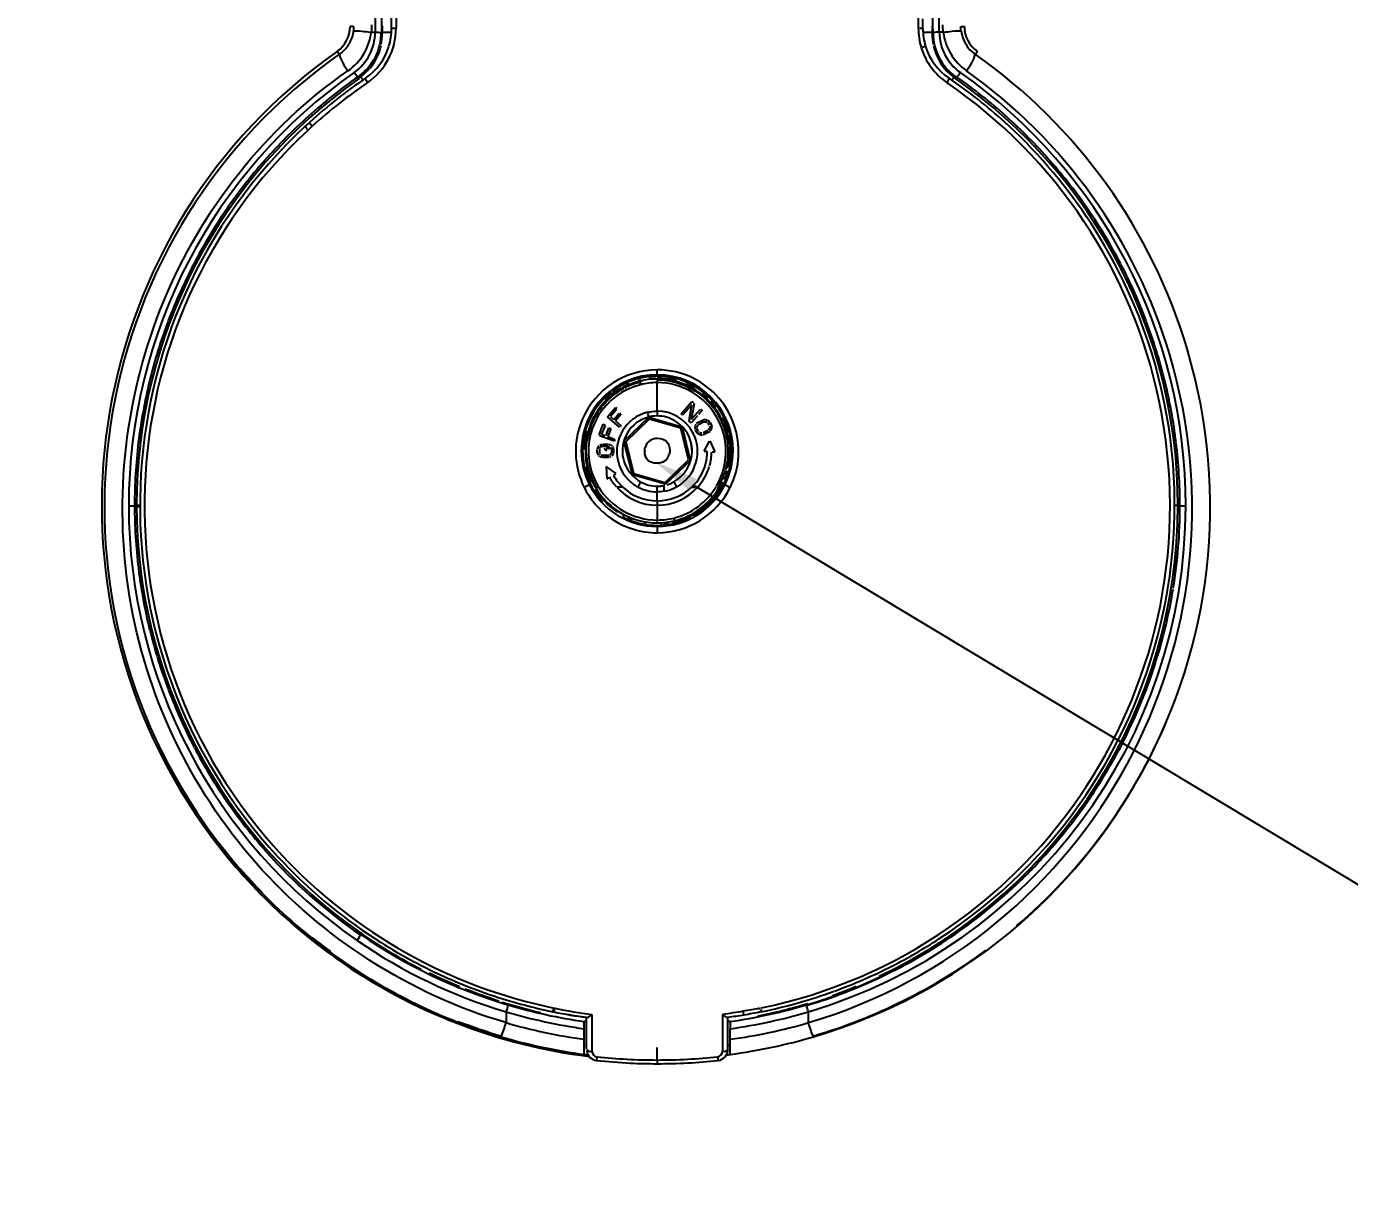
# Model space of a CAD drawing. Extents: x 1007 to 1797, y 752 to 1331.
# Drawn here: x 1135.9 to 1257.4, y 1142.4 to 1249.3 of the extents above; entities that cross this region are included whole.
import ezdxf
from ezdxf import colors
from ezdxf.entities.mleader import LeaderData, LeaderLine
from ezdxf.math import Vec2, Vec3

# ---------------------------------------------------------------- set-up
doc = ezdxf.new("R2010")
doc.units = 0
doc.header["$LTSCALE"] = 0.5
doc.header["$MEASUREMENT"] = 0
doc.layers.get('0').update_dxf_attribs({"linetype": 'CONTINUOUS'})
doc.layers.add('Make2D$_U+53EF_U+89C1_U+7EBF$_U+6B63_U+5207_U+7EBF', color=7, linetype='CONTINUOUS')
doc.styles.add('Daelim Dimension', font='NanumGothic.ttf')

msp = doc.modelspace()

# ---------------------------------------------------------------- linework, layer by layer
at = {"layer": 'Make2D$_U+53EF_U+89C1_U+7EBF$_U+6B63_U+5207_U+7EBF', "lineweight": 25}
for p, q in [((1165.97, 1249.3), (1165.64, 1249.3)), ((1219.16, 1248.73), (1219.08, 1248.64)), ((1221.71, 1249.3), (1222.04, 1249.3)), ((1164.65, 1246.74), (1164.46, 1247.01)), ((1223.04, 1246.74), (1223.23, 1247.01)), ((1166.78, 1244.42), (1166.62, 1244.63)), ((1220.91, 1244.42), (1221.06, 1244.63)), ((1221.3, 1244.63), (1221.21, 1244.52)), ((1192.25, 1216.72), (1192.23, 1216.81)), ((1193.84, 1213.98), (1193.84, 1216.59)), ((1196.03, 1213.73), (1197.02, 1214.85)), ((1197.02, 1214.85), (1197.18, 1214.72)), ((1189.28, 1213.45), (1190, 1214.31)), ((1190.09, 1214.12), (1189.55, 1213.47)), ((1189.86, 1213.2), (1190.35, 1213.78)), ((1190, 1214.31), (1190.12, 1214.21)), ((1190.53, 1213.7), (1190.01, 1213.08)), ((1190.4, 1213.81), (1190.48, 1213.74)), ((1196.17, 1213.61), (1196.03, 1213.73)), ((1197.02, 1214.56), (1196.17, 1213.61)), ((1196.76, 1213.1), (1197.02, 1214.56)), ((1197.23, 1214.67), (1196.95, 1213.17)), ((1197.54, 1213.55), (1196.97, 1212.91)), ((1197.03, 1213.26), (1197.82, 1214.15)), ((1197.96, 1214.02), (1197.63, 1213.65)), ((1197.83, 1214.14), (1197.96, 1214.02)), ((1188.51, 1211.78), (1188.89, 1212.78)), ((1189.05, 1212.66), (1188.74, 1211.84)), ((1188.89, 1212.78), (1189.07, 1212.72)), ((1189.14, 1211.73), (1189.41, 1212.45)), ((1190.39, 1212.51), (1189.28, 1213.45)), ((1189.59, 1212.39), (1189.3, 1211.63)), ((1189.41, 1212.45), (1189.59, 1212.39)), ((1189.55, 1213.47), (1189.86, 1213.2)), ((1190.01, 1213.08), (1190.54, 1212.63)), ((1190.48, 1212.56), (1190.43, 1212.49)), ((1190.79, 1211.2), (1193, 1213.34)), ((1190.98, 1211.18), (1193.11, 1213.24)), ((1193.07, 1213.41), (1196.09, 1212.54)), ((1193.11, 1213.24), (1193.07, 1213.41)), ((1196, 1212.41), (1193.11, 1213.24)), ((1196, 1212.41), (1196.12, 1212.53)), ((1196.72, 1209.52), (1196, 1212.41)), ((1196.15, 1212.42), (1196.88, 1209.48)), ((1196.96, 1212.9), (1196.75, 1213.09)), ((1197.31, 1212.55), (1197.35, 1212.66)), ((1197.31, 1212.4), (1197.31, 1212.54)), ((1197.35, 1212.25), (1197.31, 1212.4)), ((1197.37, 1212.71), (1197.42, 1212.78)), ((1197.45, 1212.83), (1197.57, 1212.92)), ((1197.49, 1212.46), (1197.51, 1212.57)), ((1197.52, 1212.36), (1197.49, 1212.46)), ((1197.51, 1212.59), (1197.56, 1212.67)), ((1197.63, 1212.11), (1197.52, 1212.34)), ((1197.58, 1212.93), (1198.01, 1213.14)), ((1197.58, 1212.69), (1197.66, 1212.76)), ((1197.7, 1212.78), (1198.09, 1212.98)), ((1198.01, 1213.14), (1198.16, 1213.19)), ((1198.11, 1212.98), (1198.22, 1213.01)), ((1198.16, 1213.19), (1198.28, 1213.19)), ((1198.22, 1213), (1198.33, 1212.99)), ((1198.3, 1213.19), (1198.42, 1213.15)), ((1198.33, 1212.99), (1198.43, 1212.94)), ((1198.46, 1212.91), (1198.52, 1212.84)), ((1198.47, 1213.14), (1198.59, 1213.05)), ((1198.52, 1212.84), (1198.59, 1212.69)), ((1198.59, 1212.28), (1198.52, 1212.22)), ((1198.59, 1213.05), (1198.68, 1212.94)), ((1198.64, 1212.38), (1198.59, 1212.28)), ((1198.64, 1212.59), (1198.66, 1212.49)), ((1198.66, 1212.49), (1198.64, 1212.38)), ((1198.69, 1212.93), (1198.79, 1212.72)), ((1198.8, 1212.7), (1198.84, 1212.57)), ((1198.84, 1212.39), (1198.8, 1212.28)), ((1198.84, 1212.41), (1198.84, 1212.55)), ((1189.9, 1211.2), (1188.55, 1211.71)), ((1188.56, 1211.76), (1188.56, 1211.86)), ((1188.74, 1211.84), (1189.07, 1211.72)), ((1189.3, 1211.63), (1189.96, 1211.38)), ((1189.96, 1211.38), (1189.9, 1211.2)), ((1191.56, 1208.12), (1190.79, 1211.2)), ((1190.79, 1211.2), (1190.95, 1211.16)), ((1190.95, 1211.16), (1191.67, 1208.28)), ((1197.46, 1212.03), (1197.36, 1212.22)), ((1197.56, 1211.9), (1197.46, 1212.03)), ((1197.65, 1211.84), (1197.56, 1211.9)), ((1197.85, 1211.76), (1197.68, 1211.82)), ((1197.72, 1212.02), (1197.69, 1212.05)), ((1197.82, 1211.96), (1197.76, 1211.99)), ((1197.93, 1211.95), (1197.82, 1211.96)), ((1197.94, 1211.77), (1197.85, 1211.76)), ((1198.14, 1211.81), (1197.99, 1211.77)), ((1198.49, 1212.2), (1198.06, 1211.98)), ((1198.57, 1212.03), (1198.15, 1211.81)), ((1198.15, 1210.28), (1198.64, 1211.21)), ((1198.68, 1212.11), (1198.57, 1212.03)), ((1198.66, 1211.24), (1199.14, 1210.24)), ((1198.79, 1212.24), (1198.7, 1212.13)), ((1186.87, 1210.33), (1186.99, 1210.33)), ((1188.34, 1210.2), (1188.34, 1210.45)), ((1188.37, 1210.04), (1188.34, 1210.19)), ((1188.35, 1210.5), (1188.37, 1210.6)), ((1188.37, 1210.6), (1188.41, 1210.68)), ((1188.44, 1209.92), (1188.37, 1210.04)), ((1188.43, 1210.73), (1188.52, 1210.81)), ((1188.55, 1209.81), (1188.48, 1209.88)), ((1188.53, 1210.46), (1188.56, 1210.56)), ((1188.53, 1210.45), (1188.53, 1210.2)), ((1188.56, 1210.07), (1188.53, 1210.2)), ((1188.56, 1210.85), (1188.69, 1210.92)), ((1188.56, 1210.57), (1188.61, 1210.65)), ((1188.63, 1209.98), (1188.57, 1210.06)), ((1188.63, 1210.67), (1188.72, 1210.73)), ((1188.72, 1209.92), (1188.68, 1209.94)), ((1188.72, 1210.92), (1188.78, 1210.94)), ((1188.84, 1209.89), (1188.72, 1209.92)), ((1188.73, 1210.73), (1188.84, 1210.76)), ((1188.85, 1210.95), (1189.3, 1210.95)), ((1188.85, 1210.76), (1189.31, 1210.76)), ((1189.33, 1209.89), (1188.85, 1209.89)), ((1189.33, 1210.59), (1189.18, 1210.74)), ((1189.33, 1210.95), (1189.48, 1210.92)), ((1189.33, 1210.76), (1189.46, 1210.73)), ((1189.44, 1209.91), (1189.33, 1209.89)), ((1189.34, 1210.58), (1189.65, 1210.58)), ((1189.54, 1209.98), (1189.46, 1209.92)), ((1189.49, 1210.92), (1189.62, 1210.86)), ((1189.55, 1210.67), (1189.62, 1210.57)), ((1189.62, 1210.07), (1189.55, 1209.98)), ((1189.62, 1210.57), (1189.65, 1210.45)), ((1189.65, 1210.2), (1189.62, 1210.09)), ((1189.64, 1210.83), (1189.69, 1210.78)), ((1189.65, 1210.45), (1189.65, 1210.2)), ((1189.72, 1209.9), (1189.67, 1209.84)), ((1189.81, 1210.04), (1189.74, 1209.92)), ((1189.75, 1210.72), (1189.81, 1210.61)), ((1189.81, 1210.6), (1189.84, 1210.45)), ((1189.84, 1210.2), (1189.81, 1210.04)), ((1189.84, 1210.45), (1189.84, 1210.2)), ((1198.44, 1210.25), (1198.16, 1210.25)), ((1198.87, 1210.24), (1199.14, 1210.24)), ((1200.69, 1210.33), (1200.81, 1210.33)), ((1188.69, 1209.73), (1188.56, 1209.79)), ((1188.83, 1209.7), (1188.7, 1209.73)), ((1189.33, 1209.7), (1188.85, 1209.7)), ((1189.16, 1208.88), (1189.2, 1207.76)), ((1190.08, 1208.24), (1189.16, 1208.87)), ((1189.43, 1209.72), (1189.33, 1209.7)), ((1189.57, 1209.77), (1189.49, 1209.73)), ((1194.57, 1207.41), (1196.71, 1209.49)), ((1196.89, 1209.45), (1194.61, 1207.25)), ((1196.73, 1209.5), (1196.89, 1209.45)), ((1189.2, 1207.76), (1189.44, 1207.89)), ((1189.82, 1208.1), (1190.04, 1208.22)), ((1191.68, 1208.24), (1191.56, 1208.12)), ((1194.61, 1207.25), (1191.56, 1208.12)), ((1191.68, 1208.24), (1194.55, 1207.42)), ((1194.61, 1207.25), (1194.57, 1207.41)), ((1146.04, 1205.33), (1145.9, 1205.33)), ((1146.35, 1205.19), (1146.04, 1205.19)), ((1193.84, 1205.73), (1193.84, 1205.33)), ((1193.84, 1205.27), (1193.84, 1203.97)), ((1241.33, 1205.33), (1241.64, 1205.33)), ((1195.46, 1203.82), (1195.44, 1203.91)), ((1193.44, 1203.56), (1193.44, 1203.34)), ((1184.3, 1158.9), (1184.38, 1158.88)), ((1187.14, 1156.28), (1187.14, 1157.25)), ((1200.54, 1156.28), (1200.54, 1157.25))]:
    msp.add_line(p, q, dxfattribs=at)
for points in [[(1167.94, 1256.22), (1167.94, 1253.74), (1167.94, 1251.26), (1167.94, 1248.77)], [(1168.54, 1256.15), (1168.54, 1253.7), (1168.53, 1251.23), (1168.53, 1248.76)], [(1169.86, 1253.71), (1169.87, 1252.2), (1169.87, 1250.68), (1169.87, 1249.17)], [(1217.82, 1253.71), (1217.82, 1252.2), (1217.81, 1250.68), (1217.81, 1249.17)], [(1219.16, 1248.75), (1219.15, 1250.46), (1219.15, 1252.16), (1219.15, 1253.85)], [(1219.74, 1248.77), (1219.74, 1250.49), (1219.74, 1252.2), (1219.75, 1253.91)], [(1218.23, 1249.09), (1218.23, 1249.39), (1218.23, 1249.69), (1218.23, 1249.99)], [(1164.46, 1247.01), (1165.2, 1247.53), (1165.64, 1248.39), (1165.64, 1249.3)], [(1165.45, 1245.23), (1166.63, 1246.05), (1167.41, 1247.34), (1167.58, 1248.77)], [(1165.95, 1248.89), (1165.93, 1248.78), (1165.91, 1248.68), (1165.89, 1248.58)], [(1165.97, 1249.3), (1165.97, 1249.16), (1165.96, 1249.02), (1165.95, 1248.89)], [(1165.95, 1248.89), (1166.46, 1248.94), (1167, 1248.82), (1167.51, 1248.78)], [(1166.02, 1245.07), (1167.22, 1245.92), (1167.94, 1247.3), (1167.94, 1248.77)], [(1167.26, 1244.15), (1168.88, 1245.29), (1169.86, 1247.14), (1169.87, 1249.13)], [(1167.62, 1249.46), (1167.62, 1249.23), (1167.61, 1249), (1167.58, 1248.77)], [(1167.58, 1248.77), (1167.7, 1248.77), (1167.82, 1248.77), (1167.94, 1248.77)], [(1167.94, 1248.77), (1168.14, 1248.77), (1168.33, 1248.76), (1168.52, 1248.74)], [(1168.47, 1248.74), (1168.47, 1248.67), (1168.47, 1248.59), (1168.47, 1248.51)], [(1168.52, 1248.51), (1168.53, 1248.58), (1168.53, 1248.66), (1168.53, 1248.73)], [(1168.61, 1248.78), (1168.61, 1248.97), (1168.61, 1249.16), (1168.61, 1249.35)], [(1168.61, 1248.73), (1168.61, 1248.74), (1168.61, 1248.76), (1168.61, 1248.77)], [(1168.61, 1248.69), (1168.61, 1248.7), (1168.61, 1248.71), (1168.61, 1248.73)], [(1168.64, 1248.77), (1168.91, 1248.77), (1169.18, 1248.77), (1169.44, 1248.77)], [(1169.21, 1247.49), (1169.37, 1248.01), (1169.45, 1248.55), (1169.45, 1249.09)], [(1169.57, 1249.11), (1169.49, 1249.11), (1169.45, 1249.1), (1169.45, 1249.09)], [(1169.81, 1249.13), (1169.72, 1249.12), (1169.63, 1249.12), (1169.57, 1249.11)], [(1217.81, 1249.13), (1217.81, 1248.53), (1217.9, 1247.93), (1218.07, 1247.36)], [(1218.12, 1249.11), (1218.05, 1249.12), (1217.97, 1249.12), (1217.88, 1249.13)], [(1218.23, 1249.09), (1218.23, 1249.1), (1218.2, 1249.11), (1218.12, 1249.11)], [(1218.23, 1249.09), (1218.23, 1248.55), (1218.31, 1248), (1218.47, 1247.48)], [(1218.24, 1248.77), (1218.51, 1248.77), (1218.78, 1248.77), (1219.04, 1248.77)], [(1219.08, 1249.35), (1219.08, 1249.16), (1219.08, 1248.97), (1219.08, 1248.78)], [(1219.08, 1248.77), (1219.08, 1248.76), (1219.08, 1248.74), (1219.08, 1248.73)], [(1219.08, 1248.73), (1219.08, 1248.71), (1219.08, 1248.7), (1219.08, 1248.69)], [(1219.74, 1248.77), (1219.55, 1248.76), (1219.35, 1248.77), (1219.16, 1248.74)], [(1219.16, 1248.73), (1219.17, 1247.1), (1219.96, 1245.57), (1221.3, 1244.63)], [(1219.74, 1248.77), (1219.75, 1247.3), (1220.47, 1245.92), (1221.67, 1245.07)], [(1220.1, 1248.77), (1219.98, 1248.77), (1219.86, 1248.77), (1219.74, 1248.77)], [(1220.1, 1248.77), (1220.07, 1249), (1220.06, 1249.23), (1220.06, 1249.46)], [(1220.1, 1248.77), (1220.64, 1248.82), (1221.2, 1248.94), (1221.74, 1248.89)], [(1220.1, 1248.77), (1220.28, 1247.35), (1221.05, 1246.06), (1222.23, 1245.23)], [(1221.74, 1248.89), (1221.72, 1249.02), (1221.71, 1249.16), (1221.71, 1249.3)], [(1221.74, 1248.89), (1221.85, 1248.02), (1222.32, 1247.24), (1223.04, 1246.74)], [(1222.04, 1249.3), (1222.04, 1248.39), (1222.48, 1247.53), (1223.23, 1247.01)], [(1165.55, 1247.73), (1165.5, 1247.64), (1165.45, 1247.55), (1165.38, 1247.47)], [(1165.69, 1248), (1165.65, 1247.91), (1165.6, 1247.82), (1165.55, 1247.73)], [(1165.81, 1248.28), (1165.77, 1248.19), (1165.74, 1248.09), (1165.69, 1248)], [(1165.89, 1248.58), (1165.87, 1248.48), (1165.84, 1248.38), (1165.81, 1248.28)], [(1167.5, 1245.48), (1167.98, 1246.07), (1168.32, 1246.77), (1168.49, 1247.51)], [(1168.39, 1247.84), (1168.37, 1247.7), (1168.33, 1247.55), (1168.29, 1247.41)], [(1168.45, 1248.29), (1168.44, 1248.14), (1168.42, 1247.99), (1168.39, 1247.85)], [(1168.47, 1248.51), (1168.47, 1248.44), (1168.46, 1248.36), (1168.45, 1248.29)], [(1168.45, 1247.84), (1168.47, 1247.98), (1168.49, 1248.13), (1168.51, 1248.28)], [(1168.49, 1247.65), (1168.56, 1247.98), (1168.59, 1248.32), (1168.59, 1248.66)], [(1168.61, 1248.66), (1168.61, 1248.67), (1168.61, 1248.68), (1168.61, 1248.69)], [(1219.08, 1248.69), (1219.08, 1248.67), (1219.08, 1248.66), (1219.08, 1248.64)], [(1219.08, 1248.64), (1219.08, 1248.27), (1219.11, 1247.94), (1219.17, 1247.64)], [(1219.2, 1247.51), (1219.46, 1246.36), (1220.12, 1245.34), (1221.06, 1244.63)], [(1164.94, 1246.98), (1164.85, 1246.89), (1164.75, 1246.81), (1164.65, 1246.74)], [(1164.65, 1246.74), (1164.81, 1246.19), (1165.08, 1245.67), (1165.45, 1245.23)], [(1165.19, 1247.22), (1165.11, 1247.14), (1165.03, 1247.05), (1164.94, 1246.98)], [(1165.38, 1247.47), (1165.32, 1247.38), (1165.26, 1247.3), (1165.19, 1247.22)], [(1167.05, 1244.54), (1168.08, 1245.25), (1168.84, 1246.28), (1169.21, 1247.47)], [(1167.91, 1246.43), (1167.86, 1246.35), (1167.82, 1246.26), (1167.77, 1246.18)], [(1168.15, 1246.98), (1168.08, 1246.79), (1168, 1246.61), (1167.91, 1246.44)], [(1168.29, 1247.41), (1168.25, 1247.26), (1168.21, 1247.12), (1168.16, 1246.98)], [(1218.08, 1247.34), (1218.48, 1246.04), (1219.31, 1244.92), (1220.43, 1244.15)], [(1218.47, 1247.47), (1218.84, 1246.28), (1219.6, 1245.24), (1220.63, 1244.54)], [(1222.23, 1245.23), (1222.6, 1245.67), (1222.88, 1246.19), (1223.04, 1246.74)], [(1166.02, 1245.07), (1153.03, 1235.98), (1145.31, 1221.12), (1145.32, 1205.27)], [(1166.36, 1244.64), (1166.23, 1244.76), (1166.12, 1244.92), (1166.02, 1245.07)], [(1166.45, 1244.56), (1166.84, 1244.83), (1167.19, 1245.16), (1167.49, 1245.53)], [(1167.23, 1245.45), (1167.11, 1245.31), (1166.97, 1245.17), (1166.82, 1245.04)], [(1167.76, 1246.17), (1167.61, 1245.92), (1167.44, 1245.68), (1167.24, 1245.46)], [(1221.67, 1245.07), (1221.63, 1245.01), (1221.59, 1244.96), (1221.55, 1244.9)], [(1242.36, 1205.27), (1242.38, 1221.12), (1234.65, 1235.98), (1221.67, 1245.07)], [(1166.48, 1244.52), (1153.67, 1235.58), (1146.04, 1220.95), (1146.04, 1205.33)], [(1166.34, 1244.65), (1164.77, 1243.55), (1163.26, 1242.35), (1161.83, 1241.07)], [(1167.05, 1244.54), (1165.25, 1243.31), (1163.54, 1241.96), (1161.92, 1240.49)], [(1167.25, 1244.15), (1165.47, 1242.93), (1163.77, 1241.59), (1162.17, 1240.14)], [(1166.81, 1245.03), (1166.67, 1244.9), (1166.52, 1244.78), (1166.36, 1244.67)], [(1166.45, 1244.56), (1166.43, 1244.58), (1166.41, 1244.6), (1166.39, 1244.63)], [(1167.09, 1244.42), (1167.05, 1244.5), (1167.04, 1244.54), (1167.05, 1244.54)], [(1167.25, 1244.15), (1167.19, 1244.24), (1167.13, 1244.35), (1167.09, 1244.42)], [(1220.59, 1244.42), (1220.56, 1244.35), (1220.49, 1244.24), (1220.43, 1244.15)], [(1220.63, 1244.54), (1220.64, 1244.54), (1220.63, 1244.49), (1220.59, 1244.42)], [(1225.77, 1240.49), (1224.15, 1241.96), (1222.44, 1243.31), (1220.63, 1244.54)], [(1221.06, 1244.63), (1221.11, 1244.59), (1221.16, 1244.56), (1221.21, 1244.52)], [(1241.64, 1205.33), (1241.65, 1220.95), (1234.02, 1235.58), (1221.21, 1244.52)], [(1221.43, 1244.75), (1221.4, 1244.71), (1221.37, 1244.67), (1221.34, 1244.65)], [(1225.86, 1241.07), (1224.43, 1242.35), (1222.92, 1243.55), (1221.34, 1244.65)], [(1221.55, 1244.9), (1221.51, 1244.85), (1221.47, 1244.79), (1221.43, 1244.75)], [(1161.82, 1241.06), (1160.4, 1239.79), (1159.05, 1238.43), (1157.79, 1236.99)], [(1161.92, 1240.49), (1161.79, 1240.37), (1161.66, 1240.25), (1161.53, 1240.13)], [(1161.92, 1240.49), (1161.96, 1240.35), (1162.08, 1240.25), (1162.17, 1240.14)], [(1226.16, 1240.13), (1226.03, 1240.25), (1225.9, 1240.37), (1225.77, 1240.49)], [(1229.89, 1236.99), (1228.63, 1238.42), (1227.29, 1239.78), (1225.87, 1241.06)], [(1161.53, 1240.13), (1161.52, 1240.12), (1161.54, 1240.08), (1161.58, 1240.02)], [(1161.58, 1240.02), (1161.63, 1239.96), (1161.71, 1239.86), (1161.78, 1239.78)], [(1162.17, 1240.14), (1162.04, 1240.02), (1161.91, 1239.9), (1161.78, 1239.78)], [(1157.78, 1236.98), (1156.52, 1235.54), (1155.34, 1234.02), (1154.26, 1232.44)], [(1233.43, 1232.44), (1232.34, 1234.02), (1231.17, 1235.54), (1229.9, 1236.98)], [(1154.25, 1232.43), (1153.17, 1230.84), (1152.18, 1229.19), (1151.29, 1227.49)], [(1236.4, 1227.49), (1235.51, 1229.19), (1234.52, 1230.84), (1233.43, 1232.43)], [(1151.29, 1227.48), (1150.4, 1225.79), (1149.62, 1224.04), (1148.94, 1222.25)], [(1238.74, 1222.25), (1238.07, 1224.04), (1237.29, 1225.79), (1236.4, 1227.48)], [(1148.94, 1222.24), (1148.26, 1220.44), (1147.69, 1218.6), (1147.23, 1216.73)], [(1240.45, 1216.73), (1239.99, 1218.6), (1239.42, 1220.44), (1238.74, 1222.24)], [(1193.84, 1217.31), (1189.99, 1217.31), (1186.87, 1214.19), (1186.87, 1210.34)], [(1193.84, 1217.76), (1190.87, 1217.75), (1188.17, 1215.99), (1186.98, 1213.26)], [(1193.84, 1217.18), (1192.34, 1217.18), (1190.88, 1216.69), (1189.69, 1215.78)], [(1200.69, 1210.33), (1200.69, 1214.11), (1197.62, 1217.18), (1193.84, 1217.18)], [(1147.23, 1216.72), (1146.78, 1214.86), (1146.43, 1212.98), (1146.2, 1211.08)], [(1192.25, 1216.72), (1189.68, 1216.09), (1187.74, 1213.98), (1187.32, 1211.37)], [(1190.51, 1216.12), (1189.97, 1215.81), (1189.48, 1215.43), (1189.05, 1214.99)], [(1190.18, 1215.69), (1190.37, 1215.82), (1190.58, 1215.95), (1190.79, 1216.06)], [(1190.68, 1216.22), (1190.87, 1216.32), (1191.07, 1216.41), (1191.27, 1216.5)], [(1192.19, 1216.6), (1191.72, 1216.48), (1191.26, 1216.31), (1190.83, 1216.08)], [(1192.09, 1216.78), (1192.14, 1216.79), (1192.18, 1216.8), (1192.23, 1216.81)], [(1192.23, 1216.81), (1192.27, 1216.82), (1192.31, 1216.83), (1192.36, 1216.84)], [(1193.84, 1216.92), (1193.3, 1216.92), (1192.77, 1216.85), (1192.25, 1216.72)], [(1192.25, 1216.72), (1192.25, 1216.72), (1192.25, 1216.69), (1192.26, 1216.62)], [(1192.26, 1216.62), (1192.28, 1216.56), (1192.3, 1216.47), (1192.32, 1216.4)], [(1193.81, 1216.59), (1193.31, 1216.59), (1192.81, 1216.53), (1192.32, 1216.4)], [(1193.05, 1216.96), (1193.18, 1216.98), (1193.3, 1216.99), (1193.43, 1217)], [(1193.43, 1217), (1193.51, 1217), (1193.59, 1217), (1193.68, 1217.01)], [(1195.61, 1216.77), (1195.03, 1216.93), (1194.44, 1217.01), (1193.84, 1217.01)], [(1199.81, 1213.14), (1198.72, 1215.45), (1196.39, 1216.92), (1193.84, 1216.92)], [(1195.55, 1216.59), (1194.99, 1216.74), (1194.42, 1216.82), (1193.84, 1216.82)], [(1195.55, 1216.59), (1195.83, 1216.51), (1196.1, 1216.42), (1196.37, 1216.31)], [(1196.37, 1216.31), (1196.63, 1216.19), (1196.89, 1216.06), (1197.14, 1215.92)], [(1197.15, 1215.91), (1197.4, 1215.77), (1197.63, 1215.6), (1197.86, 1215.43)], [(1241.48, 1211.08), (1241.25, 1212.98), (1240.91, 1214.86), (1240.45, 1216.72)], [(1189.6, 1215.7), (1187.95, 1214.41), (1186.99, 1212.42), (1186.99, 1210.33)], [(1189.02, 1214.68), (1189.19, 1214.87), (1189.38, 1215.05), (1189.57, 1215.22)], [(1189.57, 1215.22), (1189.76, 1215.39), (1189.97, 1215.54), (1190.18, 1215.69)], [(1197.89, 1215.4), (1198.1, 1215.23), (1198.31, 1215.05), (1198.5, 1214.85)], [(1197.96, 1215.6), (1198.01, 1215.55), (1198.07, 1215.5), (1198.13, 1215.45)], [(1198.13, 1215.45), (1198.24, 1215.36), (1198.35, 1215.27), (1198.45, 1215.17)], [(1199.53, 1213.47), (1199.25, 1213.98), (1198.9, 1214.44), (1198.5, 1214.85)], [(1198.74, 1214.88), (1198.85, 1214.75), (1198.96, 1214.63), (1199.07, 1214.5)], [(1146.25, 1211.07), (1146.36, 1212), (1146.5, 1212.92), (1146.66, 1213.8)], [(1188.54, 1214.09), (1188.25, 1213.68), (1188, 1213.23), (1187.81, 1212.77)], [(1188.55, 1214.1), (1188.69, 1214.3), (1188.84, 1214.49), (1189.01, 1214.67)], [(1192.94, 1213.86), (1193.24, 1213.94), (1193.54, 1213.97), (1193.84, 1213.97)], [(1193.07, 1213.43), (1193.01, 1213.57), (1192.98, 1213.72), (1192.94, 1213.86)], [(1193.8, 1213.53), (1193.55, 1213.52), (1193.3, 1213.49), (1193.07, 1213.43)], [(1193.22, 1213.77), (1193.19, 1213.83), (1193.16, 1213.87), (1193.12, 1213.91)], [(1193.44, 1213.5), (1193.4, 1213.5), (1193.35, 1213.49), (1193.31, 1213.48)], [(1193.84, 1213.97), (1193.84, 1213.83), (1193.84, 1213.68), (1193.84, 1213.54)], [(1199.07, 1214.5), (1199.11, 1214.44), (1199.16, 1214.38), (1199.2, 1214.32)], [(1186.98, 1213.26), (1186.09, 1211.24), (1186.15, 1208.93), (1187.14, 1206.95)], [(1187.81, 1212.76), (1187.62, 1212.29), (1187.48, 1211.81), (1187.41, 1211.31)], [(1196.27, 1212.41), (1196.26, 1212.42), (1196.26, 1212.43), (1196.25, 1212.44)], [(1200.16, 1211.88), (1200.02, 1212.44), (1199.81, 1212.97), (1199.53, 1213.47)], [(1200.34, 1211.92), (1200.22, 1212.42), (1200.04, 1212.9), (1199.81, 1213.35)], [(1146.2, 1211.06), (1145.97, 1209.16), (1145.86, 1207.24), (1145.86, 1205.33)], [(1187.39, 1212.13), (1187.24, 1211.58), (1187.15, 1211.02), (1187.14, 1210.45)], [(1187.29, 1211.11), (1187.18, 1210.23), (1187.25, 1209.33), (1187.5, 1208.47)], [(1187.33, 1210.56), (1187.34, 1210.81), (1187.37, 1211.06), (1187.41, 1211.31)], [(1193.61, 1211.45), (1193.19, 1211.37), (1192.85, 1211.06), (1192.73, 1210.64)], [(1196.91, 1211.22), (1196.86, 1211.39), (1196.8, 1211.54), (1196.73, 1211.7)], [(1197.04, 1210.31), (1197.04, 1210.59), (1197.01, 1210.87), (1196.94, 1211.14)], [(1200.35, 1210.2), (1200.36, 1210.74), (1200.3, 1211.28), (1200.17, 1211.81)], [(1200.4, 1211.1), (1200.36, 1211.43), (1200.29, 1211.76), (1200.2, 1212.08)], [(1200.36, 1208.81), (1200.59, 1209.79), (1200.59, 1210.82), (1200.37, 1211.8)], [(1241.83, 1205.33), (1241.83, 1207.24), (1241.71, 1209.16), (1241.48, 1211.06)], [(1186.87, 1210.34), (1186.87, 1210.34), (1186.87, 1210.33), (1186.87, 1210.33)], [(1186.87, 1210.33), (1186.87, 1209.26), (1187.12, 1208.2), (1187.6, 1207.24)], [(1186.99, 1210.33), (1186.99, 1208.59), (1187.65, 1206.92), (1188.83, 1205.65)], [(1187.35, 1209.79), (1187.33, 1210.04), (1187.32, 1210.3), (1187.33, 1210.55)], [(1189.14, 1210.38), (1189.09, 1210.43), (1189.04, 1210.49), (1188.98, 1210.54)], [(1189.31, 1210.57), (1189.22, 1210.56), (1189.14, 1210.48), (1189.14, 1210.38)], [(1189.14, 1210.28), (1189.14, 1210.29), (1189.14, 1210.3), (1189.14, 1210.31)], [(1192.69, 1210.33), (1192.69, 1210.44), (1192.7, 1210.54), (1192.73, 1210.64)], [(1192.69, 1210.33), (1192.69, 1210.29), (1192.69, 1210.25), (1192.69, 1210.22)], [(1194.5, 1209.38), (1194.71, 1209.54), (1194.87, 1209.76), (1194.94, 1210.01)], [(1194.99, 1210.33), (1194.99, 1210.22), (1194.97, 1210.11), (1194.95, 1210.01)], [(1197.17, 1204.34), (1199.34, 1205.55), (1200.69, 1207.84), (1200.69, 1210.33)], [(1198.26, 1209.06), (1198.37, 1209.45), (1198.43, 1209.85), (1198.44, 1210.25)], [(1198.65, 1208.95), (1198.77, 1209.37), (1198.83, 1209.8), (1198.84, 1210.23)], [(1200.08, 1207.24), (1200.55, 1208.2), (1200.8, 1209.26), (1200.81, 1210.33)], [(1200.1, 1208.51), (1200.26, 1209.06), (1200.34, 1209.62), (1200.35, 1210.19)], [(1200.25, 1208.74), (1200.37, 1209.22), (1200.43, 1209.71), (1200.44, 1210.2)], [(1187.3, 1208.87), (1187.41, 1208.39), (1187.56, 1207.93), (1187.77, 1207.48)], [(1187.35, 1209.76), (1187.39, 1209.28), (1187.48, 1208.8), (1187.63, 1208.34)], [(1191.09, 1208.7), (1191.38, 1208.2), (1191.79, 1207.79), (1192.28, 1207.5)], [(1195.38, 1207.49), (1195.88, 1207.78), (1196.3, 1208.2), (1196.59, 1208.7)], [(1197.03, 1207.01), (1197.61, 1207.58), (1198.04, 1208.28), (1198.26, 1209.06)], [(1197.59, 1207.02), (1198.06, 1207.56), (1198.42, 1208.19), (1198.62, 1208.87)], [(1187.55, 1208.31), (1187.7, 1207.83), (1187.91, 1207.38), (1188.16, 1206.94)], [(1187.64, 1208.31), (1187.8, 1207.82), (1188.01, 1207.36), (1188.27, 1206.93)], [(1190.09, 1207.02), (1189.85, 1207.29), (1189.65, 1207.58), (1189.47, 1207.9)], [(1189.84, 1208.06), (1190.06, 1207.67), (1190.33, 1207.32), (1190.66, 1207.01)], [(1192.3, 1207.49), (1192.29, 1207.45), (1192.26, 1207.39), (1192.21, 1207.3)], [(1192.3, 1207.49), (1192.77, 1207.22), (1193.3, 1207.07), (1193.84, 1207.07)], [(1195.38, 1207.49), (1195.39, 1207.45), (1195.42, 1207.39), (1195.47, 1207.3)], [(1195.46, 1203.82), (1197.41, 1204.3), (1199.04, 1205.64), (1199.89, 1207.45)], [(1199.41, 1206.93), (1199.71, 1207.42), (1199.94, 1207.95), (1200.1, 1208.5)], [(1187.6, 1207.24), (1187.61, 1207.21), (1187.42, 1207.09), (1187.14, 1206.95)], [(1187.15, 1206.94), (1188.07, 1205.11), (1189.7, 1203.73), (1191.67, 1203.12)], [(1187.6, 1207.24), (1188.78, 1204.88), (1191.19, 1203.38), (1193.83, 1203.38)], [(1188.15, 1206.79), (1188.66, 1205.95), (1189.36, 1205.24), (1190.18, 1204.7)], [(1188.27, 1206.93), (1188.22, 1206.91), (1188.19, 1206.9), (1188.19, 1206.9)], [(1188.19, 1206.9), (1189.39, 1204.93), (1191.53, 1203.72), (1193.84, 1203.71)], [(1188.44, 1207.02), (1188.38, 1206.98), (1188.32, 1206.95), (1188.27, 1206.93)], [(1188.44, 1207.02), (1189.59, 1205.14), (1191.64, 1203.98), (1193.84, 1203.97)], [(1190.12, 1206.99), (1191.07, 1205.93), (1192.42, 1205.33), (1193.84, 1205.33)], [(1190.66, 1206.99), (1190.48, 1206.99), (1190.3, 1206.99), (1190.12, 1206.99)], [(1190.68, 1206.99), (1191.53, 1206.18), (1192.66, 1205.73), (1193.83, 1205.73)], [(1192.21, 1207.3), (1192.17, 1207.21), (1192.11, 1207.1), (1192.06, 1207.01)], [(1192.1, 1206.99), (1192.62, 1206.71), (1193.21, 1206.56), (1193.81, 1206.56)], [(1193.84, 1206.86), (1193.84, 1206.95), (1193.84, 1207.03), (1193.84, 1207.07)], [(1193.84, 1205.73), (1195.02, 1205.73), (1196.15, 1206.18), (1197, 1206.99)], [(1193.84, 1206.56), (1193.84, 1206.65), (1193.84, 1206.76), (1193.84, 1206.86)], [(1194.45, 1206.61), (1194.25, 1206.58), (1194.06, 1206.56), (1193.84, 1206.56)], [(1193.84, 1205.73), (1193.84, 1206), (1193.84, 1206.28), (1193.84, 1206.56)], [(1193.85, 1205.33), (1195.26, 1205.33), (1196.61, 1205.93), (1197.56, 1206.99)], [(1193.86, 1202.8), (1196.69, 1202.82), (1199.27, 1204.42), (1200.54, 1206.95)], [(1193.87, 1207.07), (1193.93, 1207.07), (1193.98, 1207.07), (1194.04, 1207.08)], [(1193.89, 1203.38), (1196.51, 1203.4), (1198.91, 1204.89), (1200.08, 1207.24)], [(1194.04, 1207.08), (1194.11, 1207.08), (1194.17, 1207.09), (1194.24, 1207.1)], [(1194.24, 1207.1), (1194.3, 1207.11), (1194.36, 1207.12), (1194.42, 1207.13)], [(1194.41, 1206.87), (1194.43, 1206.82), (1194.47, 1206.77), (1194.51, 1206.73)], [(1194.44, 1207.13), (1194.47, 1207.14), (1194.5, 1207.14), (1194.54, 1207.15)], [(1194.47, 1206.92), (1194.45, 1207.01), (1194.44, 1207.09), (1194.44, 1207.13)], [(1194.51, 1206.71), (1194.5, 1206.78), (1194.48, 1206.85), (1194.47, 1206.92)], [(1194.52, 1206.62), (1194.9, 1206.69), (1195.27, 1206.82), (1195.61, 1207.01)], [(1195.44, 1204.17), (1197.03, 1204.59), (1198.39, 1205.61), (1199.24, 1207.02)], [(1195.44, 1203.91), (1197.13, 1204.33), (1198.58, 1205.4), (1199.48, 1206.89)], [(1195.47, 1207.3), (1195.51, 1207.21), (1195.56, 1207.11), (1195.61, 1207.02)], [(1197.03, 1206.99), (1197.21, 1206.99), (1197.38, 1206.99), (1197.56, 1206.99)], [(1200.21, 1207.13), (1200.12, 1207.19), (1200.07, 1207.23), (1200.08, 1207.24)], [(1200.54, 1206.95), (1200.43, 1207.01), (1200.3, 1207.08), (1200.21, 1207.13)], [(1145.32, 1205.27), (1145.33, 1189.33), (1153.17, 1174.4), (1166.29, 1165.36)], [(1145.4, 1205.27), (1145.44, 1205.27), (1145.48, 1205.27), (1145.52, 1205.27)], [(1145.52, 1205.27), (1145.59, 1205.27), (1145.66, 1205.28), (1145.72, 1205.28)], [(1145.72, 1205.28), (1145.78, 1205.29), (1145.82, 1205.29), (1145.85, 1205.3)], [(1145.86, 1205.3), (1145.86, 1203.38), (1145.97, 1201.46), (1146.21, 1199.55)], [(1146.04, 1205.33), (1146.14, 1205.33), (1146.25, 1205.33), (1146.35, 1205.33)], [(1146.04, 1205.33), (1146.04, 1189.62), (1153.76, 1174.92), (1166.68, 1165.99)], [(1189.24, 1205.58), (1189.25, 1205.57), (1189.25, 1205.57), (1189.26, 1205.56)], [(1195.83, 1205.74), (1195.85, 1205.75), (1195.86, 1205.76), (1195.88, 1205.76)], [(1195.88, 1205.76), (1195.91, 1205.78), (1195.94, 1205.79), (1195.97, 1205.8)], [(1207.72, 1158.81), (1228.27, 1164.93), (1242.36, 1183.82), (1242.36, 1205.27)], [(1214.23, 1162.09), (1230.97, 1169.99), (1241.65, 1186.83), (1241.64, 1205.33)], [(1241.22, 1197.7), (1241.63, 1200.21), (1241.83, 1202.76), (1241.83, 1205.3)], [(1241.78, 1205.33), (1241.74, 1205.33), (1241.69, 1205.33), (1241.64, 1205.33)], [(1190.64, 1204.27), (1191.63, 1203.75), (1192.73, 1203.48), (1193.84, 1203.48)], [(1190.88, 1204.31), (1190.82, 1204.34), (1190.75, 1204.37), (1190.69, 1204.41)], [(1191.6, 1204.01), (1191.44, 1204.06), (1191.28, 1204.13), (1191.13, 1204.19)], [(1193.84, 1203.71), (1193.84, 1203.72), (1193.84, 1203.76), (1193.84, 1203.84)], [(1193.85, 1203.48), (1194.92, 1203.48), (1195.97, 1203.73), (1196.92, 1204.21)], [(1193.86, 1203.71), (1194.39, 1203.71), (1194.92, 1203.78), (1195.44, 1203.91)], [(1193.9, 1203.97), (1194.39, 1203.97), (1194.89, 1204.03), (1195.37, 1204.15)], [(1195.45, 1203.81), (1195.35, 1203.79), (1195.26, 1203.77), (1195.16, 1203.75)], [(1195.42, 1203.98), (1195.4, 1204.03), (1195.39, 1204.09), (1195.37, 1204.15)], [(1195.44, 1203.91), (1195.44, 1203.91), (1195.43, 1203.94), (1195.42, 1203.98)], [(1191.68, 1203.12), (1192.38, 1202.91), (1193.11, 1202.8), (1193.84, 1202.8)], [(1192.86, 1203.69), (1192.79, 1203.7), (1192.72, 1203.72), (1192.65, 1203.73)], [(1193.84, 1203.34), (1193.84, 1203.16), (1193.84, 1202.98), (1193.84, 1202.8)], [(1194.24, 1203.63), (1194.2, 1203.63), (1194.17, 1203.63), (1194.13, 1203.63)], [(1194.91, 1203.7), (1194.74, 1203.68), (1194.58, 1203.66), (1194.41, 1203.64)], [(1241.34, 1198.82), (1241.44, 1199.55), (1241.52, 1200.28), (1241.59, 1201.02)], [(1146.21, 1199.52), (1146.44, 1197.62), (1146.79, 1195.74), (1147.24, 1193.89)], [(1240.44, 1193.88), (1240.75, 1195.12), (1241, 1196.37), (1241.21, 1197.63)], [(1147.25, 1193.86), (1147.71, 1191.99), (1148.29, 1190.16), (1148.97, 1188.36)], [(1239.37, 1190.17), (1239.77, 1191.39), (1240.13, 1192.63), (1240.44, 1193.88)], [(1238, 1186.56), (1238.5, 1187.75), (1238.96, 1188.95), (1239.37, 1190.17)], [(1148.98, 1188.33), (1149.66, 1186.53), (1150.45, 1184.78), (1151.34, 1183.08)], [(1236.36, 1183.09), (1236.95, 1184.23), (1237.5, 1185.39), (1238, 1186.56)], [(1226.83, 1166.69), (1232.81, 1171.8), (1237.52, 1178.23), (1240.6, 1185.47)], [(1235.24, 1181.19), (1235.61, 1181.82), (1235.97, 1182.47), (1236.31, 1183.12)], [(1148.28, 1182.86), (1148.86, 1181.68), (1149.49, 1180.52), (1150.16, 1179.39)], [(1151.35, 1183.06), (1152.24, 1181.36), (1153.24, 1179.71), (1154.33, 1178.13)], [(1234.44, 1179.77), (1235.12, 1180.85), (1235.76, 1181.96), (1236.36, 1183.09)], [(1232.25, 1176.59), (1233.02, 1177.62), (1233.75, 1178.68), (1234.44, 1179.77)], [(1232.55, 1177.08), (1233.04, 1177.75), (1233.5, 1178.42), (1233.95, 1179.1)], [(1154.33, 1178.12), (1155.43, 1176.53), (1156.63, 1175.01), (1157.91, 1173.56)], [(1229.8, 1173.59), (1230.66, 1174.56), (1231.48, 1175.56), (1232.25, 1176.59)], [(1153.63, 1174.28), (1154.02, 1173.78), (1154.42, 1173.28), (1154.82, 1172.8)], [(1157.92, 1173.54), (1160.49, 1170.64), (1163.4, 1168.06), (1166.59, 1165.87)], [(1227.13, 1170.8), (1228.06, 1171.69), (1228.95, 1172.62), (1229.8, 1173.59)], [(1155.56, 1171.93), (1156.21, 1171.19), (1156.89, 1170.46), (1157.58, 1169.75)], [(1224.44, 1168.47), (1225.43, 1169.28), (1226.38, 1170.13), (1227.29, 1171.02)], [(1224.26, 1168.25), (1225.25, 1169.06), (1226.21, 1169.91), (1227.13, 1170.8)], [(1162.04, 1169.49), (1162.57, 1169.03), (1163.1, 1168.58), (1163.65, 1168.13)], [(1164.27, 1167.64), (1164.71, 1167.29), (1165.15, 1166.96), (1165.6, 1166.63)], [(1221.18, 1165.93), (1222.24, 1166.66), (1223.26, 1167.43), (1224.26, 1168.25)], [(1222.08, 1166.63), (1222.75, 1167.11), (1223.4, 1167.62), (1224.04, 1168.14)], [(1207.55, 1159.44), (1212.5, 1160.91), (1217.17, 1163.18), (1221.39, 1166.14)], [(1162.14, 1165.64), (1162.7, 1165.19), (1163.26, 1164.76), (1163.84, 1164.34)], [(1166.61, 1165.87), (1166.57, 1165.77), (1166.44, 1165.56), (1166.29, 1165.36)], [(1166.29, 1165.36), (1170.48, 1162.47), (1175.09, 1160.26), (1179.97, 1158.81)], [(1166.68, 1165.99), (1166.66, 1165.97), (1166.64, 1165.94), (1166.62, 1165.91)], [(1166.62, 1165.91), (1170.76, 1163.06), (1175.32, 1160.88), (1180.13, 1159.44)], [(1166.68, 1165.99), (1168.43, 1164.78), (1170.27, 1163.69), (1172.17, 1162.72)], [(1167.97, 1165.5), (1169.36, 1164.59), (1170.8, 1163.76), (1172.28, 1163.01)], [(1214.46, 1162.04), (1216.8, 1163.15), (1219.05, 1164.45), (1221.18, 1165.93)], [(1215.41, 1163.01), (1216.88, 1163.77), (1218.32, 1164.6), (1219.71, 1165.5)], [(1164.54, 1163.76), (1169.09, 1160.54), (1174.14, 1158.1), (1179.49, 1156.52)], [(1208.15, 1156.58), (1213.87, 1158.26), (1219.25, 1160.94), (1224.05, 1164.48)], [(1164.46, 1163.65), (1171.31, 1158.81), (1179.26, 1155.74), (1187.58, 1154.71)], [(1172.31, 1163), (1174.03, 1162.12), (1175.8, 1161.35), (1177.61, 1160.69)], [(1210.12, 1160.71), (1211.91, 1161.37), (1213.67, 1162.13), (1215.38, 1163)], [(1175.7, 1161.1), (1174.75, 1161.49), (1173.82, 1161.91), (1172.9, 1162.36)], [(1207.56, 1159.39), (1209.92, 1160.09), (1212.23, 1160.98), (1214.46, 1162.04)], [(1179.31, 1159.79), (1178.25, 1160.13), (1177.22, 1160.5), (1176.19, 1160.9)], [(1177.61, 1160.69), (1179.78, 1159.91), (1182.01, 1159.28), (1184.27, 1158.81)], [(1203.42, 1158.81), (1205.67, 1159.27), (1207.89, 1159.9), (1210.05, 1160.69)], [(1209.92, 1160.31), (1210.66, 1160.57), (1211.38, 1160.85), (1212.1, 1161.15)], [(1179.6, 1159.7), (1180.76, 1159.34), (1181.94, 1159.02), (1183.12, 1158.74)], [(1180.13, 1159.44), (1180.11, 1159.22), (1180.03, 1159.02), (1179.97, 1158.81)], [(1180.13, 1159.44), (1182.43, 1158.76), (1184.77, 1158.24), (1187.14, 1157.91)], [(1184.27, 1158.81), (1184.27, 1158.81), (1184.28, 1158.84), (1184.3, 1158.9)], [(1184.3, 1158.9), (1184.31, 1158.96), (1184.33, 1159.06), (1184.35, 1159.15)], [(1184.35, 1159.15), (1184.38, 1159.14), (1184.41, 1159.14), (1184.44, 1159.13)], [(1184.35, 1158.79), (1184.36, 1158.79), (1184.37, 1158.82), (1184.38, 1158.88)], [(1184.38, 1158.88), (1184.4, 1158.94), (1184.42, 1159.03), (1184.44, 1159.13)], [(1184.44, 1159.13), (1185.57, 1158.9), (1186.71, 1158.72), (1187.85, 1158.56)], [(1201.74, 1158.85), (1201.11, 1158.74), (1200.47, 1158.65), (1199.84, 1158.56)], [(1200.55, 1157.91), (1202.92, 1158.25), (1205.26, 1158.76), (1207.55, 1159.44)], [(1203.24, 1159.13), (1202.74, 1159.03), (1202.24, 1158.93), (1201.74, 1158.85)], [(1201.78, 1158.6), (1201.77, 1158.66), (1201.75, 1158.75), (1201.74, 1158.85)], [(1203.12, 1158.43), (1204.66, 1158.74), (1206.19, 1159.12), (1207.69, 1159.58)], [(1203.27, 1159.01), (1203.26, 1159.05), (1203.25, 1159.09), (1203.24, 1159.13)], [(1203.36, 1159.03), (1203.37, 1158.98), (1203.38, 1158.93), (1203.39, 1158.9)], [(1203.39, 1158.9), (1203.4, 1158.86), (1203.41, 1158.83), (1203.41, 1158.82)], [(1207.72, 1158.81), (1207.66, 1159.02), (1207.58, 1159.22), (1207.55, 1159.44)], [(1175.56, 1157.93), (1176.87, 1157.43), (1178.19, 1156.98), (1179.54, 1156.58)], [(1179.5, 1156.52), (1179.71, 1156.92), (1179.82, 1157.38), (1179.97, 1157.81)], [(1179.97, 1158.81), (1179.97, 1158.48), (1179.97, 1158.14), (1179.97, 1157.81)], [(1179.97, 1158.81), (1182.32, 1158.11), (1184.72, 1157.59), (1187.14, 1157.25)], [(1179.97, 1157.81), (1182.32, 1157.12), (1184.72, 1156.61), (1187.14, 1156.28)], [(1184.27, 1158.81), (1184.3, 1158.81), (1184.33, 1158.8), (1184.35, 1158.79)], [(1184.35, 1158.79), (1185.35, 1158.59), (1186.37, 1158.42), (1187.37, 1158.28)], [(1185.53, 1158.59), (1186.14, 1158.48), (1186.76, 1158.38), (1187.37, 1158.3)], [(1187.14, 1157.87), (1187.14, 1157.9), (1187.14, 1157.91), (1187.14, 1157.91)], [(1187.14, 1157.77), (1187.14, 1157.81), (1187.14, 1157.85), (1187.14, 1157.87)], [(1187.14, 1157.62), (1187.14, 1157.67), (1187.14, 1157.73), (1187.14, 1157.77)], [(1187.15, 1157.95), (1187.22, 1157.94), (1187.29, 1157.93), (1187.36, 1157.92)], [(1187.36, 1158), (1187.36, 1158.03), (1187.36, 1158.06), (1187.36, 1158.09)], [(1187.36, 1155.37), (1187.36, 1156.23), (1187.36, 1157.09), (1187.36, 1157.95)], [(1187.85, 1158.56), (1187.85, 1157.43), (1187.85, 1156.31), (1187.85, 1155.18)], [(1199.84, 1158.56), (1199.84, 1157.43), (1199.84, 1156.31), (1199.84, 1155.18)], [(1200.13, 1158.35), (1200.04, 1158.4), (1199.94, 1158.48), (1199.84, 1158.56)], [(1200.31, 1158.28), (1200.28, 1158.27), (1200.22, 1158.3), (1200.13, 1158.35)], [(1201.81, 1158.51), (1201.32, 1158.42), (1200.82, 1158.35), (1200.33, 1158.28)], [(1200.33, 1158.19), (1200.33, 1158.22), (1200.33, 1158.24), (1200.33, 1158.27)], [(1200.33, 1158.1), (1200.33, 1158.13), (1200.33, 1158.16), (1200.33, 1158.19)], [(1200.33, 1158.01), (1200.33, 1158.04), (1200.33, 1158.07), (1200.33, 1158.1)], [(1200.33, 1155.34), (1200.33, 1156.22), (1200.33, 1157.1), (1200.33, 1157.98)], [(1200.34, 1157.92), (1200.41, 1157.93), (1200.47, 1157.94), (1200.54, 1157.95)], [(1200.54, 1157.25), (1202.97, 1157.59), (1205.37, 1158.11), (1207.72, 1158.81)], [(1200.54, 1157.91), (1200.54, 1157.91), (1200.54, 1157.9), (1200.54, 1157.87)], [(1200.54, 1157.87), (1200.54, 1157.85), (1200.54, 1157.81), (1200.54, 1157.77)], [(1200.54, 1156.28), (1202.97, 1156.61), (1205.37, 1157.12), (1207.72, 1157.81)], [(1200.54, 1157.77), (1200.54, 1157.73), (1200.54, 1157.68), (1200.54, 1157.62)], [(1200.54, 1157.62), (1200.54, 1157.56), (1200.54, 1157.5), (1200.54, 1157.44)], [(1201.81, 1158.51), (1201.8, 1158.51), (1201.79, 1158.54), (1201.78, 1158.6)], [(1203.33, 1158.79), (1202.82, 1158.69), (1202.32, 1158.59), (1201.81, 1158.51)], [(1207.72, 1157.81), (1207.72, 1158.14), (1207.72, 1158.48), (1207.72, 1158.81)], [(1208.19, 1156.52), (1207.97, 1156.93), (1207.87, 1157.38), (1207.72, 1157.81)], [(1179.49, 1156.52), (1182, 1155.78), (1184.55, 1155.23), (1187.14, 1154.89)], [(1200.54, 1157.44), (1200.54, 1157.38), (1200.54, 1157.31), (1200.54, 1157.25)], [(1200.54, 1154.89), (1203.13, 1155.23), (1205.69, 1155.78), (1208.2, 1156.52)], [(1187.14, 1155.73), (1187.14, 1155.89), (1187.14, 1156.08), (1187.14, 1156.28)], [(1187.14, 1155.76), (1187.21, 1155.75), (1187.29, 1155.74), (1187.36, 1155.73)], [(1187.14, 1155.29), (1187.14, 1155.41), (1187.14, 1155.56), (1187.14, 1155.73)], [(1187.14, 1155), (1187.14, 1155.06), (1187.14, 1155.16), (1187.14, 1155.29)], [(1187.36, 1155.34), (1187.48, 1155.2), (1187.67, 1155.14), (1187.85, 1155.18)], [(1187.37, 1155.18), (1187.44, 1154.74), (1187.8, 1154.4), (1188.25, 1154.34)], [(1187.85, 1155.18), (1187.85, 1154.92), (1188.04, 1154.71), (1188.3, 1154.68)], [(1193.84, 1154.44), (1193.84, 1154.8), (1193.84, 1155.16), (1193.84, 1155.53)], [(1199.39, 1154.68), (1199.64, 1154.71), (1199.84, 1154.92), (1199.84, 1155.18)], [(1199.43, 1154.34), (1199.94, 1154.4), (1200.33, 1154.83), (1200.33, 1155.34)], [(1199.84, 1155.18), (1200.02, 1155.14), (1200.21, 1155.2), (1200.33, 1155.34)], [(1200.33, 1155.73), (1200.4, 1155.74), (1200.47, 1155.75), (1200.54, 1155.76)], [(1200.54, 1155.72), (1200.54, 1155.89), (1200.54, 1156.07), (1200.54, 1156.28)], [(1200.54, 1155.28), (1200.54, 1155.4), (1200.54, 1155.55), (1200.54, 1155.72)], [(1200.54, 1154.99), (1200.54, 1155.06), (1200.54, 1155.16), (1200.54, 1155.28)], [(1187.14, 1154.89), (1187.14, 1154.89), (1187.14, 1154.93), (1187.14, 1155)], [(1187.51, 1154.81), (1187.39, 1154.83), (1187.26, 1154.85), (1187.14, 1154.86)], [(1188.27, 1154.43), (1188.26, 1154.37), (1188.25, 1154.34), (1188.25, 1154.34)], [(1188.25, 1154.34), (1189.28, 1154.23), (1190.32, 1154.15), (1191.36, 1154.1)], [(1188.3, 1154.67), (1188.29, 1154.58), (1188.28, 1154.49), (1188.27, 1154.43)], [(1188.3, 1154.68), (1190.14, 1154.48), (1191.99, 1154.38), (1193.84, 1154.38)], [(1191.36, 1154.1), (1192.18, 1154.06), (1193.01, 1154.04), (1193.84, 1154.04)], [(1193.84, 1154.38), (1195.69, 1154.38), (1197.55, 1154.48), (1199.39, 1154.68)], [(1193.84, 1154.38), (1193.84, 1154.27), (1193.84, 1154.15), (1193.84, 1154.04)], [(1193.84, 1154.04), (1195.71, 1154.04), (1197.58, 1154.14), (1199.43, 1154.34)], [(1199.39, 1154.66), (1199.4, 1154.56), (1199.41, 1154.45), (1199.43, 1154.34)], [(1200.54, 1154.86), (1200.42, 1154.85), (1200.3, 1154.83), (1200.18, 1154.81)], [(1200.54, 1154.9), (1200.54, 1154.91), (1200.54, 1154.95), (1200.54, 1154.99)]]:
    msp.add_open_spline(points, degree=3, dxfattribs=at)
for points, knots in [([(1169.45, 1249.09), (1169.45, 1249.39), (1169.45, 1249.69), (1169.45, 1249.99), (1169.45, 1250.29), (1169.45, 1250.59), (1169.45, 1250.88)], [0, 0, 0, 0, 1, 1, 1, 2, 2, 2, 2]), ([(1164.46, 1247.01), (1141.44, 1230.78), (1135.93, 1198.96), (1152.16, 1175.94), (1155.53, 1171.17), (1159.68, 1167.01), (1164.46, 1163.65)], [0, 0, 0, 0, 1, 1, 1, 2, 2, 2, 2]), ([(1164.65, 1246.74), (1141.71, 1230.61), (1136.2, 1198.93), (1152.34, 1176), (1155.68, 1171.25), (1159.8, 1167.12), (1164.54, 1163.76)], [0, 0, 0, 0, 1, 1, 1, 2, 2, 2, 2]), ([(1208.2, 1156.52), (1235.09, 1164.46), (1250.46, 1192.69), (1242.52, 1219.59), (1239.28, 1230.58), (1232.41, 1240.15), (1223.04, 1246.74)], [0, 0, 0, 0, 1, 1, 1, 2, 2, 2, 2]), ([(1218.12, 1247.38), (1218.21, 1247.4), (1218.3, 1247.43), (1218.36, 1247.45), (1218.43, 1247.47), (1218.47, 1247.48), (1218.47, 1247.48)], [0, 0, 0, 0, 1, 1, 1, 2, 2, 2, 2]), ([(1179.97, 1157.81), (1175.54, 1159.1), (1171.33, 1161.05), (1167.46, 1163.53), (1163.59, 1166.01), (1160.05, 1169.02), (1157.01, 1172.47), (1150.95, 1179.34), (1146.89, 1187.94), (1145.4, 1196.97), (1143.91, 1206.03), (1145.01, 1215.51), (1148.51, 1224), (1152, 1232.49), (1157.88, 1239.99), (1165.45, 1245.23)], [0, 0, 0, 0, 1, 1, 1, 2, 2, 2, 3, 3, 3, 4, 4, 4, 5, 5, 5, 5]), ([(1207.72, 1157.81), (1233.81, 1165.59), (1248.67, 1193.04), (1240.89, 1219.14), (1237.76, 1229.67), (1231.19, 1238.86), (1222.23, 1245.23)], [0, 0, 0, 0, 1, 1, 1, 2, 2, 2, 2]), ([(1203.39, 1159.16), (1228.86, 1164.45), (1245.22, 1189.39), (1239.93, 1214.87), (1237.46, 1226.78), (1230.47, 1237.27), (1220.43, 1244.15)], [0, 0, 0, 0, 1, 1, 1, 2, 2, 2, 2]), ([(1161.53, 1240.13), (1142.31, 1222.28), (1141.2, 1192.23), (1159.05, 1173.01), (1161.7, 1170.15), (1164.7, 1167.63), (1167.97, 1165.5)], [0, 0, 0, 0, 1, 1, 1, 2, 2, 2, 2]), ([(1161.78, 1239.78), (1142.73, 1222.05), (1141.66, 1192.24), (1159.39, 1173.19), (1166.06, 1166.03), (1174.78, 1161.13), (1184.35, 1159.15)], [0, 0, 0, 0, 1, 1, 1, 2, 2, 2, 2]), ([(1219.71, 1165.5), (1241.71, 1179.79), (1247.96, 1209.2), (1233.67, 1231.2), (1231.54, 1234.47), (1229.02, 1237.47), (1226.16, 1240.13)], [0, 0, 0, 0, 1, 1, 1, 2, 2, 2, 2]), ([(1200.55, 1206.97), (1202.37, 1210.68), (1200.85, 1215.16), (1197.15, 1216.99), (1196.12, 1217.5), (1194.99, 1217.76), (1193.84, 1217.76)], [0, 0, 0, 0, 1, 1, 1, 2, 2, 2, 2]), ([(1193.84, 1217.31), (1193.84, 1217.31), (1193.84, 1217.35), (1193.84, 1217.44), (1193.84, 1217.52), (1193.84, 1217.65), (1193.84, 1217.76)], [0, 0, 0, 0, 1, 1, 1, 2, 2, 2, 2]), ([(1200.81, 1210.33), (1200.81, 1214.18), (1197.7, 1217.3), (1193.86, 1217.31), (1193.85, 1217.31), (1193.84, 1217.31), (1193.84, 1217.31)], [0, 0, 0, 0, 1, 1, 1, 2, 2, 2, 2]), ([(1192.31, 1216.4), (1188.93, 1215.56), (1186.87, 1212.13), (1187.72, 1208.75), (1187.87, 1208.15), (1188.11, 1207.57), (1188.43, 1207.04)], [0, 0, 0, 0, 1, 1, 1, 2, 2, 2, 2]), ([(1193.84, 1216.92), (1193.84, 1216.92), (1193.84, 1216.88), (1193.84, 1216.82), (1193.84, 1216.77), (1193.84, 1216.72), (1193.84, 1216.67)], [0, 0, 0, 0, 1, 1, 1, 2, 2, 2, 2]), ([(1199.27, 1207.06), (1201.04, 1210.06), (1200.05, 1213.93), (1197.05, 1215.71), (1196.08, 1216.28), (1194.97, 1216.59), (1193.84, 1216.59)], [0, 0, 0, 0, 1, 1, 1, 2, 2, 2, 2]), ([(1196.43, 1216.49), (1196.63, 1216.4), (1196.83, 1216.31), (1197.03, 1216.2), (1197.1, 1216.17), (1197.16, 1216.13), (1197.22, 1216.09)], [0, 0, 0, 0, 1, 1, 1, 2, 2, 2, 2]), ([(1192.94, 1213.86), (1190.96, 1213.37), (1189.75, 1211.35), (1190.24, 1209.37), (1190.49, 1208.36), (1191.15, 1207.51), (1192.06, 1207.01)], [0, 0, 0, 0, 1, 1, 1, 2, 2, 2, 2]), ([(1196.59, 1208.7), (1197.49, 1210.22), (1196.99, 1212.18), (1195.47, 1213.08), (1194.98, 1213.37), (1194.42, 1213.53), (1193.85, 1213.53)], [0, 0, 0, 0, 1, 1, 1, 2, 2, 2, 2]), ([(1195.62, 1207.01), (1197.41, 1207.99), (1198.07, 1210.25), (1197.09, 1212.04), (1196.44, 1213.22), (1195.21, 1213.96), (1193.86, 1213.97)], [0, 0, 0, 0, 1, 1, 1, 2, 2, 2, 2]), ([(1193.07, 1213.43), (1191.35, 1213.01), (1190.31, 1211.27), (1190.73, 1209.55), (1190.81, 1209.25), (1190.93, 1208.96), (1191.09, 1208.7)], [0, 0, 0, 0, 1, 1, 1, 2, 2, 2, 2]), ([(1193.61, 1211.45), (1193.69, 1211.47), (1193.76, 1211.48), (1193.84, 1211.48), (1194.61, 1211.48), (1194.99, 1211.09), (1194.99, 1210.33)], [0, 0, 0, 0, 1, 1, 1, 2, 2, 2, 2]), ([(1189.14, 1210.31), (1189.14, 1210.32), (1189.14, 1210.33), (1189.14, 1210.35), (1189.14, 1210.36), (1189.14, 1210.37), (1189.14, 1210.38)], [1, 1, 1, 1, 2, 2, 2, 3, 3, 3, 3]), ([(1194.5, 1209.38), (1194.3, 1209.25), (1194.08, 1209.18), (1193.84, 1209.18), (1193.07, 1209.18), (1192.69, 1209.56), (1192.69, 1210.33)], [0, 0, 0, 0, 1, 1, 1, 2, 2, 2, 2]), ([(1194.76, 1207.21), (1194.87, 1207.25), (1194.97, 1207.29), (1195.08, 1207.33), (1195.17, 1207.38), (1195.27, 1207.42), (1195.36, 1207.48)], [0, 0, 0, 0, 1, 1, 1, 2, 2, 2, 2]), ([(1200.28, 1208.49), (1200.25, 1208.37), (1200.21, 1208.26), (1200.17, 1208.14), (1200.12, 1207.98), (1200.05, 1207.81), (1199.98, 1207.65)], [0, 0, 0, 0, 1, 1, 1, 2, 2, 2, 2]), ([(1241.83, 1205.3), (1241.86, 1205.3), (1241.91, 1205.29), (1241.96, 1205.28), (1242.02, 1205.28), (1242.09, 1205.27), (1242.16, 1205.27), (1242.23, 1205.27), (1242.3, 1205.27), (1242.36, 1205.27)], [0, 0, 0, 0, 1, 1, 1, 2, 2, 2, 3, 3, 3, 3]), ([(1187.14, 1157.25), (1187.14, 1157.31), (1187.14, 1157.38), (1187.14, 1157.44), (1187.14, 1157.5), (1187.14, 1157.56), (1187.14, 1157.62)], [0, 0, 0, 0, 1, 1, 1, 2, 2, 2, 2]), ([(1187.36, 1158.09), (1187.36, 1158.13), (1187.36, 1158.16), (1187.36, 1158.19), (1187.36, 1158.21), (1187.36, 1158.22), (1187.36, 1158.24)], [1, 1, 1, 1, 2, 2, 2, 3, 3, 3, 3]), ([(1187.37, 1158.28), (1187.4, 1158.27), (1187.46, 1158.29), (1187.55, 1158.35), (1187.64, 1158.4), (1187.75, 1158.48), (1187.85, 1158.56)], [0, 0, 0, 0, 1, 1, 1, 2, 2, 2, 2])]:
    msp.add_open_spline(points, degree=3, knots=knots, dxfattribs=at)

# ---------------------------------------------------------------- leaders
at = {"ltscale": 0.5}
ml = msp.add_multileader_mtext('Standard', dxfattribs=at)
ml.set_content('CASE ON/OFF\\P잠금 볼트', color=256, style='Daelim Dimension')
ml.set_leader_properties(color=5)
ml.build(insert=Vec2(0, 0))
ml.multileader.update_dxf_attribs({"text_left_attachment_type": 5, "text_right_attachment_type": 5, "dogleg_length": 0.36})
ctx = ml.context
ctx.base_point, ctx.char_height, ctx.landing_gap_size, ctx.plane_origin = Vec3(1266.81, 1165.52), 7, 1, Vec3(1215.26, 1212.2)
ctx.left_attachment, ctx.right_attachment = 5, 5
notes = []
notes.append((ctx, [(0, (1, 1, 0), (1266.45, 1165.52), (1, 0), 0.36, [(0, [(1193.72, 1209.25)], 0, [])])]))
ctx.mtext.insert, ctx.mtext.flow_direction = Vec3(1267.81, 1186.65), 5
for ctx, leaders in notes:
    for number, flags, end, landing, length, lines in leaders:
        leader = LeaderData()
        leader.index, (leader.has_last_leader_line, leader.has_dogleg_vector, leader.attachment_direction) = number, flags
        leader.last_leader_point, leader.dogleg_vector, leader.dogleg_length = Vec3(end), Vec3(landing), length
        for number, points, colour, breaks in lines:
            line = LeaderLine()
            line.index, line.vertices, line.color, line.breaks = number, Vec3.list(points), colors.encode_raw_color(colour), breaks
            leader.lines.append(line)
        ctx.leaders.append(leader)

doc.saveas('drawing.dxf')
